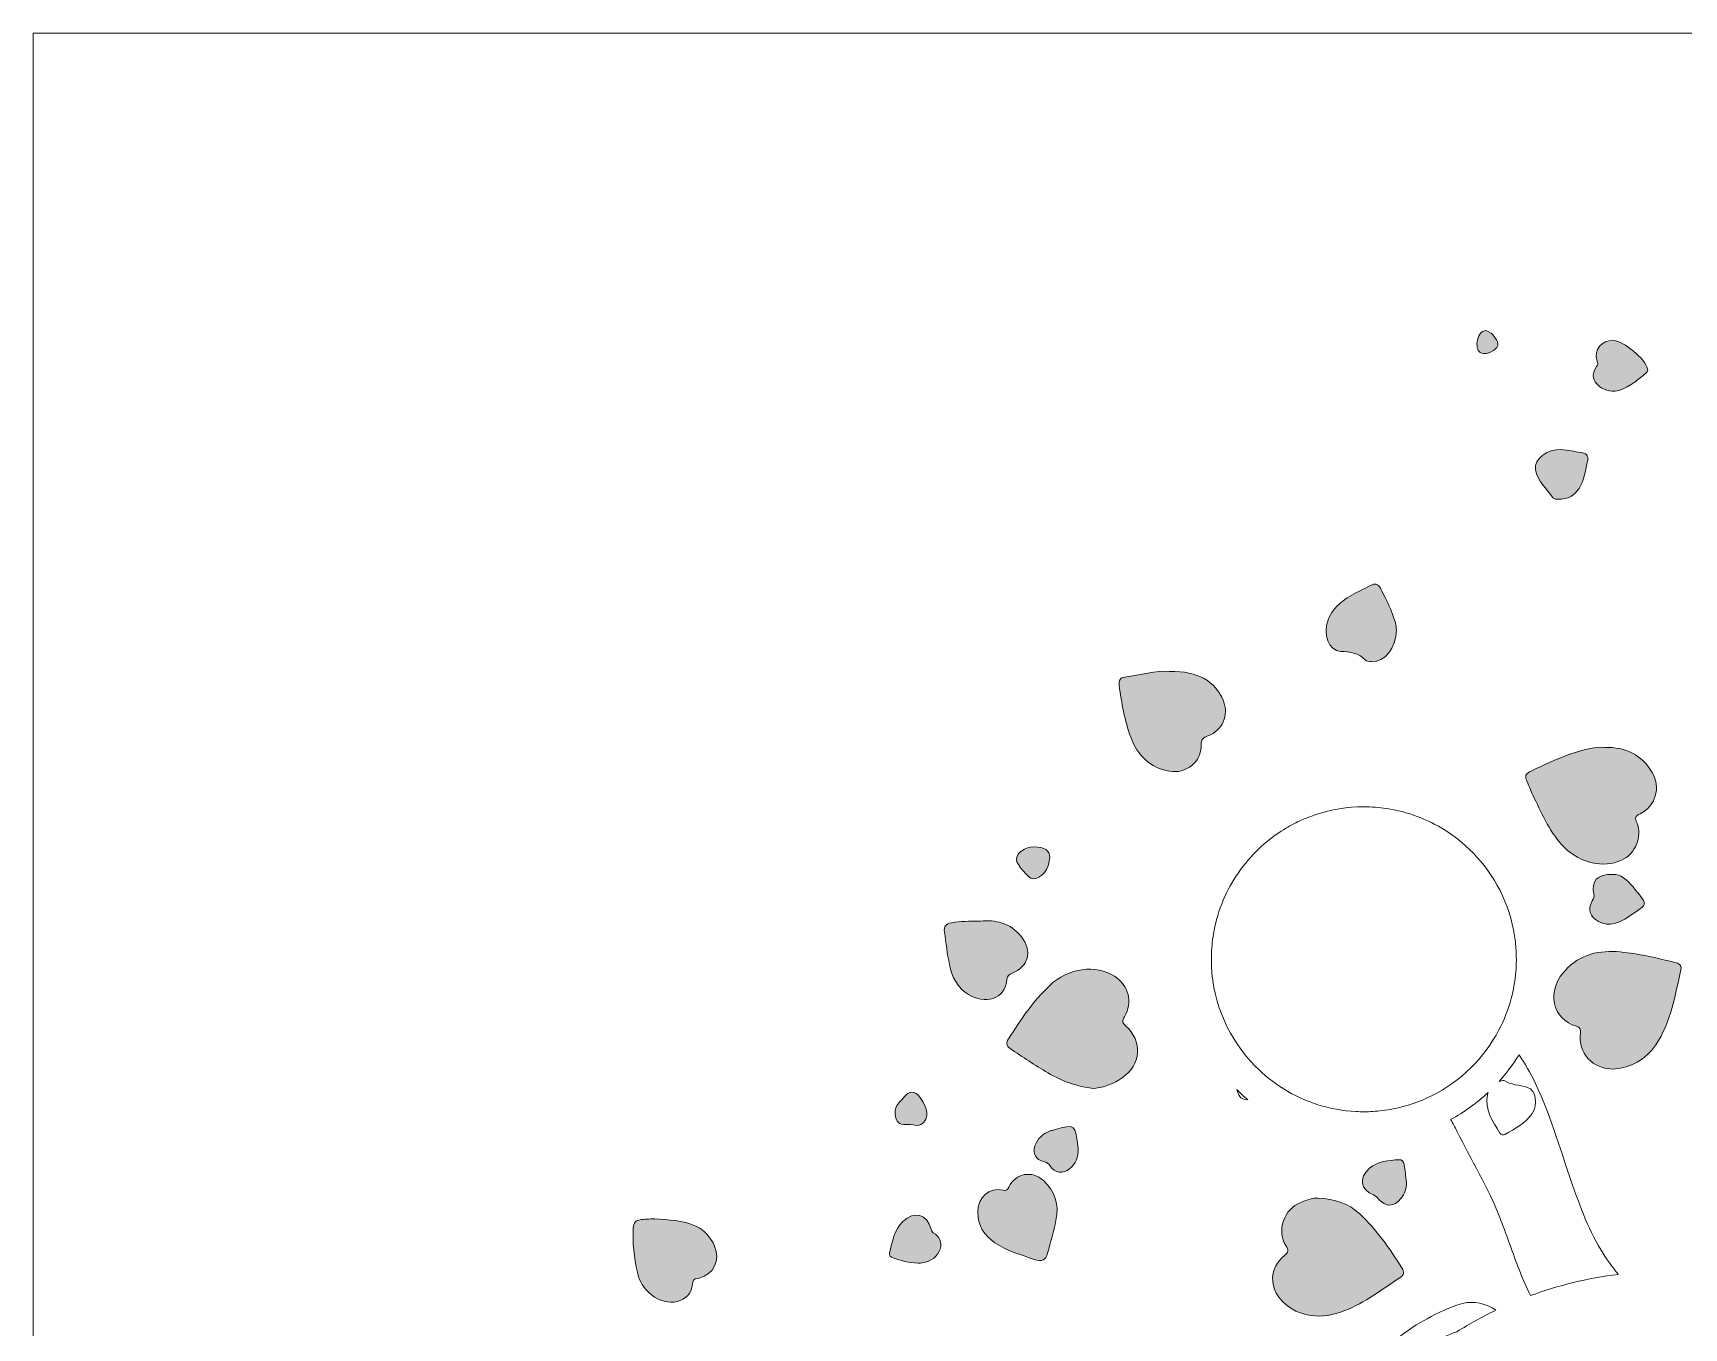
# Model space of a CAD drawing. Header units: inches. Extents: x 0 to 12, y -12 to 0.
# Drawn here: x 0 to 6.06, y -4.76 to 0 of the extents above; entities that cross this region are included whole.
import ezdxf

# ---------------------------------------------------------------- set-up
doc = ezdxf.new("R2010")
doc.units = ezdxf.units.IN
doc.header["$MEASUREMENT"] = 0
doc.layers.add('Layer 1', color=7, linetype='Continuous')

# ---------------------------------------------------------------- blocks, each defined once
blk = doc.blocks.new('block 2')
at = {"layer": 'Layer 1', "true_color": 0xffffff}
h = blk.add_hatch(color=7, dxfattribs=at)
h.dxf.hatch_style = 2
edge = h.paths.add_edge_path()
edge.add_spline(control_points=[(5.3289, -1.1772), (5.354, -1.1791), (5.3823, -1.1592), (5.3817, -1.1416), (5.3811, -1.1258), (5.3495, -1.0903), (5.335, -1.0933), (5.3089, -1.0988), (5.3071, -1.1224), (5.3043, -1.1416), (5.3048, -1.1607), (5.309, -1.1756), (5.3289, -1.1772)], knot_values=[0, 0, 0, 0, 1, 1, 1, 2, 2, 2, 3, 3, 3, 4, 4, 4, 4], degree=3, periodic=1)
h = blk.add_hatch(color=7, dxfattribs=at)
h.dxf.hatch_style = 2
edge = h.paths.add_edge_path()
edge.add_spline(control_points=[(5.8118, -1.3161), (5.8532, -1.3105), (5.8903, -1.2789), (5.9275, -1.2476), (5.9315, -1.2442), (5.9326, -1.2392), (5.9313, -1.2335), (5.9231, -1.1977), (5.8437, -1.1313), (5.8067, -1.1297), (5.7611, -1.1278), (5.7328, -1.1626), (5.7459, -1.2054), (5.7481, -1.2128), (5.7497, -1.2179), (5.7441, -1.225), (5.7088, -1.2705), (5.7545, -1.3165), (5.8118, -1.3161)], knot_values=[0, 0, 0, 0, 1, 1, 1, 2, 2, 2, 3, 3, 3, 4, 4, 4, 5, 5, 5, 6, 6, 6, 6], degree=3, periodic=1)
h = blk.add_hatch(color=7, dxfattribs=at)
h.dxf.hatch_style = 2
edge = h.paths.add_edge_path()
edge.add_spline(control_points=[(5.5832, -1.7073), (5.5872, -1.7131), (5.6005, -1.7124), (5.6012, -1.7126), (5.6406, -1.7134), (5.6629, -1.6989), (5.6793, -1.6734), (5.6994, -1.6419), (5.7025, -1.6051), (5.7111, -1.5701), (5.7156, -1.5518), (5.7033, -1.5437), (5.6869, -1.5411), (5.6623, -1.5374), (5.6378, -1.5328), (5.6131, -1.5306), (5.565, -1.5262), (5.5134, -1.5641), (5.5194, -1.6041), (5.5256, -1.6455), (5.5602, -1.6739), (5.5832, -1.7073)], knot_values=[0, 0, 0, 0, 1, 1, 1, 2, 2, 2, 3, 3, 3, 4, 4, 4, 5, 5, 5, 6, 6, 6, 7, 7, 7, 7], degree=3, periodic=1)
h = blk.add_hatch(color=7, dxfattribs=at)
h.dxf.hatch_style = 2
edge = h.paths.add_edge_path()
edge.add_spline(control_points=[(4.804, -2.2717), (4.8385, -2.2738), (4.8688, -2.2762), (4.8935, -2.3031), (4.8981, -2.3081), (4.909, -2.3084), (4.9171, -2.3089), (4.9656, -2.312), (5.0081, -2.261), (5.0083, -2.1922), (5.0079, -2.1887), (5.0084, -2.1769), (5.0051, -2.1662), (4.9968, -2.1384), (4.9858, -2.1117), (4.973, -2.0855), (4.9342, -2.0063), (4.9436, -2.0145), (4.8708, -2.0515), (4.8237, -2.0754), (4.7778, -2.1024), (4.7572, -2.1564), (4.7374, -2.2081), (4.7592, -2.269), (4.804, -2.2717)], knot_values=[0, 0, 0, 0, 1, 1, 1, 2, 2, 2, 3, 3, 3, 4, 4, 4, 5, 5, 5, 6, 6, 6, 7, 7, 7, 8, 8, 8, 8], degree=3, periodic=1)
h = blk.add_hatch(color=7, dxfattribs=at)
h.dxf.hatch_style = 2
edge = h.paths.add_edge_path()
edge.add_spline(control_points=[(4.0327, -2.5873), (4.0575, -2.6548), (4.1036, -2.6989), (4.1751, -2.7121), (4.2352, -2.7232), (4.293, -2.6759), (4.2914, -2.6166), (4.2909, -2.5956), (4.2972, -2.5883), (4.3162, -2.5818), (4.3697, -2.5635), (4.3942, -2.5055), (4.3729, -2.4531), (4.3435, -2.381), (4.2793, -2.3443), (4.1755, -2.3452), (4.125, -2.3418), (4.0686, -2.359), (4.0111, -2.3663), (3.9942, -2.3685), (3.9876, -2.3771), (3.9902, -2.3967), (3.9989, -2.4616), (4.0101, -2.5256), (4.0327, -2.5873)], knot_values=[0, 0, 0, 0, 1, 1, 1, 2, 2, 2, 3, 3, 3, 4, 4, 4, 5, 5, 5, 6, 6, 6, 7, 7, 7, 8, 8, 8, 8], degree=3, periodic=1)
h = blk.add_hatch(color=7, dxfattribs=at)
h.dxf.hatch_style = 2
edge = h.paths.add_edge_path()
edge.add_spline(control_points=[(5.7746, -2.6244), (5.7038, -2.6157), (5.55, -2.6875), (5.498, -2.7144), (5.4834, -2.7219), (5.4798, -2.7322), (5.4873, -2.7477), (5.4972, -2.7682), (5.5043, -2.79), (5.5144, -2.8104), (5.5462, -2.8744), (5.5741, -2.9408), (5.6261, -2.9924), (5.6841, -3.05), (5.7685, -3.069), (5.8351, -3.0392), (5.8866, -3.0161), (5.913, -2.9526), (5.8913, -2.9009), (5.8845, -2.8845), (5.8849, -2.8771), (5.9036, -2.8683), (5.9607, -2.8411), (5.9805, -2.7722), (5.9483, -2.7171), (5.9101, -2.6518), (5.8516, -2.6227), (5.7746, -2.6244)], knot_values=[0, 0, 0, 0, 1, 1, 1, 2, 2, 2, 3, 3, 3, 4, 4, 4, 5, 5, 5, 6, 6, 6, 7, 7, 7, 8, 8, 8, 9, 9, 9, 9], degree=3, periodic=1)
h = blk.add_hatch(color=7, dxfattribs=at)
h.dxf.hatch_style = 2
edge = h.paths.add_edge_path()
edge.add_spline(control_points=[(3.6721, -3.1077), (3.7045, -3.1087), (3.7336, -3.0718), (3.7349, -3.028), (3.7356, -3.0033), (3.7164, -2.9907), (3.6768, -2.9899), (3.6444, -2.9893), (3.6127, -3.0124), (3.6126, -3.0367), (3.6126, -3.0536), (3.6574, -3.1072), (3.6721, -3.1077)], knot_values=[0, 0, 0, 0, 1, 1, 1, 2, 2, 2, 3, 3, 3, 4, 4, 4, 4], degree=3, periodic=1)
h = blk.add_hatch(color=7, dxfattribs=at)
h.dxf.hatch_style = 2
edge = h.paths.add_edge_path()
edge.add_spline(control_points=[(5.7508, -3.2635), (5.7922, -3.2859), (5.8269, -3.2694), (5.8609, -3.247), (5.9427, -3.1932), (5.9289, -3.2029), (5.8777, -3.1373), (5.8568, -3.1105), (5.8307, -3.09), (5.8043, -3.091), (5.7451, -3.09), (5.7231, -3.1163), (5.7342, -3.1628), (5.7367, -3.1734), (5.7328, -3.1802), (5.728, -3.1886), (5.71, -3.2196), (5.7193, -3.2465), (5.7508, -3.2635)], knot_values=[0, 0, 0, 0, 1, 1, 1, 2, 2, 2, 3, 3, 3, 4, 4, 4, 5, 5, 5, 6, 6, 6, 6], degree=3, periodic=1)
h = blk.add_hatch(color=7, dxfattribs=at)
h.dxf.hatch_style = 2
edge = h.paths.add_edge_path()
edge.add_spline(control_points=[(3.4801, -3.2625), (3.4382, -3.2627), (3.4061, -3.2636), (3.3741, -3.2686), (3.3523, -3.272), (3.3455, -3.2833), (3.3482, -3.3027), (3.3538, -3.3427), (3.3586, -3.3829), (3.3666, -3.4225), (3.3758, -3.4674), (3.3957, -3.5075), (3.4363, -3.5324), (3.4953, -3.5685), (3.5711, -3.5529), (3.5776, -3.4761), (3.5786, -3.4635), (3.5863, -3.4587), (3.5966, -3.4545), (3.6567, -3.4302), (3.6715, -3.374), (3.632, -3.3219), (3.5907, -3.2676), (3.5334, -3.2575), (3.4801, -3.2625)], knot_values=[0, 0, 0, 0, 1, 1, 1, 2, 2, 2, 3, 3, 3, 4, 4, 4, 5, 5, 5, 6, 6, 6, 7, 7, 7, 8, 8, 8, 8], degree=3, periodic=1)
h = blk.add_hatch(color=7, dxfattribs=at)
h.dxf.hatch_style = 2
edge = h.paths.add_edge_path()
edge.add_spline(control_points=[(5.8076, -3.806), (5.8685, -3.8005), (5.9234, -3.7728), (5.9614, -3.7166), (6.0175, -3.6335), (6.0321, -3.5362), (6.0536, -3.4414), (6.0579, -3.4224), (6.0441, -3.4181), (6.0307, -3.4146), (5.9695, -3.3986), (5.9077, -3.3849), (5.8449, -3.3774), (5.7691, -3.3684), (5.6968, -3.3772), (5.6386, -3.4332), (5.548, -3.5206), (5.5871, -3.6265), (5.6695, -3.6485), (5.6836, -3.6522), (5.6859, -3.6593), (5.6843, -3.6733), (5.6758, -3.7482), (5.7283, -3.8068), (5.8076, -3.806)], knot_values=[0, 0, 0, 0, 1, 1, 1, 2, 2, 2, 3, 3, 3, 4, 4, 4, 5, 5, 5, 6, 6, 6, 7, 7, 7, 8, 8, 8, 8], degree=3, periodic=1)
h = blk.add_hatch(color=7, dxfattribs=at)
h.dxf.hatch_style = 2
edge = h.paths.add_edge_path()
edge.add_spline(control_points=[(3.9727, -3.4652), (3.9041, -3.4206), (3.8031, -3.4349), (3.735, -3.4988), (3.6739, -3.5561), (3.6285, -3.6254), (3.5834, -3.695), (3.5737, -3.7101), (3.574, -3.7202), (3.5901, -3.7309), (3.6357, -3.7613), (3.6809, -3.7923), (3.7283, -3.8202), (3.7809, -3.8513), (3.8369, -3.8706), (3.898, -3.8773), (3.9361, -3.8744), (3.9705, -3.8591), (4.0014, -3.8385), (4.0716, -3.7915), (4.0769, -3.7027), (4.0135, -3.6469), (4.0003, -3.6353), (4.0004, -3.6289), (4.0092, -3.6142), (4.0412, -3.5601), (4.0253, -3.4995), (3.9727, -3.4652)], knot_values=[0, 0, 0, 0, 1, 1, 1, 2, 2, 2, 3, 3, 3, 4, 4, 4, 5, 5, 5, 6, 6, 6, 7, 7, 7, 8, 8, 8, 9, 9, 9, 9], degree=3, periodic=1)
h = blk.add_hatch(color=7, dxfattribs=at)
h.dxf.hatch_style = 2
edge = h.paths.add_edge_path()
edge.add_spline(control_points=[(3.1974, -4.01), (3.2138, -4.0105), (3.2301, -4.0091), (3.2447, -4.0138), (3.2704, -4.0123), (3.2803, -3.9962), (3.2837, -3.9752), (3.2872, -3.9542), (3.2563, -3.8956), (3.2372, -3.8917), (3.2115, -3.8863), (3.2013, -3.9115), (3.1856, -3.9249), (3.1712, -3.9372), (3.166, -3.9545), (3.1672, -3.9726), (3.1685, -3.9914), (3.1762, -4.0094), (3.1974, -4.01)], knot_values=[0, 0, 0, 0, 1, 1, 1, 2, 2, 2, 3, 3, 3, 4, 4, 4, 5, 5, 5, 6, 6, 6, 6], degree=3, periodic=1)
h = blk.add_hatch(color=7, dxfattribs=at)
h.dxf.hatch_style = 2
edge = h.paths.add_edge_path()
edge.add_spline(control_points=[(3.8078, -4.1733), (3.8311, -4.1542), (3.8407, -4.1287), (3.8392, -4.0989), (3.8276, -4.0076), (3.8301, -4.0072), (3.7512, -4.03), (3.7462, -4.0315), (3.7409, -4.0318), (3.7361, -4.0336), (3.7095, -4.0437), (3.6899, -4.0613), (3.6808, -4.0887), (3.6716, -4.1163), (3.6837, -4.1395), (3.7119, -4.1453), (3.7246, -4.1479), (3.7308, -4.1532), (3.7374, -4.1639), (3.752, -4.1877), (3.7854, -4.1917), (3.8078, -4.1733)], knot_values=[0, 0, 0, 0, 1, 1, 1, 2, 2, 2, 3, 3, 3, 4, 4, 4, 5, 5, 5, 6, 6, 6, 7, 7, 7, 7], degree=3, periodic=1)
h = blk.add_hatch(color=7, dxfattribs=at)
h.dxf.hatch_style = 2
edge = h.paths.add_edge_path()
edge.add_spline(control_points=[(3.5846, -4.2396), (3.5796, -4.2494), (3.5772, -4.2538), (3.5645, -4.2511), (3.5118, -4.2399), (3.4707, -4.2761), (3.4705, -4.3323), (3.4707, -4.3811), (3.4943, -4.4173), (3.5332, -4.444), (3.5773, -4.4742), (3.6285, -4.4882), (3.6783, -4.5058), (3.7064, -4.5157), (3.7195, -4.5081), (3.7269, -4.4823), (3.7383, -4.4425), (3.7495, -4.4028), (3.7578, -4.362), (3.7699, -4.3031), (3.7548, -4.2556), (3.7118, -4.2162), (3.6694, -4.1774), (3.6103, -4.1884), (3.5846, -4.2396)], knot_values=[0, 0, 0, 0, 1, 1, 1, 2, 2, 2, 3, 3, 3, 4, 4, 4, 5, 5, 5, 6, 6, 6, 7, 7, 7, 8, 8, 8, 8], degree=3, periodic=1)
h = blk.add_hatch(color=7, dxfattribs=at)
h.dxf.hatch_style = 2
edge = h.paths.add_edge_path()
edge.add_spline(control_points=[(4.9432, -4.2842), (4.9692, -4.3135), (5.0003, -4.3128), (5.0248, -4.2823), (5.039, -4.2647), (5.0457, -4.2443), (5.0459, -4.2214), (5.0428, -4.1999), (5.04, -4.1783), (5.0365, -4.1569), (5.0348, -4.1469), (5.0289, -4.1382), (5.0181, -4.1391), (4.98, -4.1422), (4.941, -4.1442), (4.9099, -4.1709), (4.8692, -4.2058), (4.8759, -4.2499), (4.9249, -4.2687), (4.9336, -4.272), (4.9378, -4.278), (4.9432, -4.2842)], knot_values=[0, 0, 0, 0, 1, 1, 1, 2, 2, 2, 3, 3, 3, 4, 4, 4, 5, 5, 5, 6, 6, 6, 7, 7, 7, 7], degree=3, periodic=1)
h = blk.add_hatch(color=7, dxfattribs=at)
h.dxf.hatch_style = 2
edge = h.paths.add_edge_path()
edge.add_spline(control_points=[(4.5968, -4.4907), (4.5417, -4.537), (4.5394, -4.6094), (4.5905, -4.6601), (4.6499, -4.719), (4.7346, -4.7281), (4.8192, -4.6938), (4.8929, -4.6639), (4.956, -4.6161), (5.0216, -4.5726), (5.0368, -4.5625), (5.0385, -4.5524), (5.0284, -4.5365), (4.9833, -4.4654), (4.9361, -4.3961), (4.8739, -4.3386), (4.8334, -4.3011), (4.785, -4.2824), (4.7199, -4.2805), (4.7039, -4.2777), (4.6802, -4.2871), (4.6572, -4.2961), (4.5958, -4.32), (4.5673, -4.4004), (4.6025, -4.4546), (4.614, -4.4724), (4.6118, -4.4781), (4.5968, -4.4907)], knot_values=[0, 0, 0, 0, 1, 1, 1, 2, 2, 2, 3, 3, 3, 4, 4, 4, 5, 5, 5, 6, 6, 6, 7, 7, 7, 8, 8, 8, 9, 9, 9, 9], degree=3, periodic=1)
h = blk.add_hatch(color=7, dxfattribs=at)
h.dxf.hatch_style = 2
edge = h.paths.add_edge_path()
edge.add_spline(control_points=[(2.2719, -4.6357), (2.3282, -4.6816), (2.4169, -4.671), (2.4242, -4.5897), (2.4255, -4.5749), (2.4371, -4.5764), (2.4469, -4.5739), (2.5009, -4.5601), (2.5255, -4.5087), (2.5038, -4.457), (2.4899, -4.424), (2.4674, -4.3992), (2.4353, -4.3838), (2.3863, -4.3602), (2.3327, -4.3614), (2.2837, -4.3559), (2.2636, -4.3573), (2.247, -4.3578), (2.2305, -4.3597), (2.2135, -4.3615), (2.2061, -4.3714), (2.205, -4.389), (2.2015, -4.4445), (2.2089, -4.4991), (2.22, -4.5528), (2.2268, -4.5855), (2.2448, -4.6137), (2.2719, -4.6357)], knot_values=[0, 0, 0, 0, 1, 1, 1, 2, 2, 2, 3, 3, 3, 4, 4, 4, 5, 5, 5, 6, 6, 6, 7, 7, 7, 8, 8, 8, 9, 9, 9, 9], degree=3, periodic=1)
h = blk.add_hatch(color=7, dxfattribs=at)
h.dxf.hatch_style = 2
edge = h.paths.add_edge_path()
edge.add_spline(control_points=[(3.2514, -4.5191), (3.2557, -4.5187), (3.2642, -4.5191), (3.2721, -4.5172), (3.3, -4.5106), (3.3222, -4.4955), (3.3319, -4.468), (3.3413, -4.4415), (3.3294, -4.4217), (3.3068, -4.4074), (3.3022, -4.4044), (3.301, -4.3998), (3.2996, -4.3945), (3.2852, -4.3393), (3.2363, -4.3261), (3.1952, -4.3662), (3.1628, -4.3979), (3.1574, -4.4412), (3.1468, -4.482), (3.1443, -4.4917), (3.1504, -4.4974), (3.1594, -4.5003), (3.1881, -4.5094), (3.2168, -4.5184), (3.2514, -4.5191)], knot_values=[0, 0, 0, 0, 1, 1, 1, 2, 2, 2, 3, 3, 3, 4, 4, 4, 5, 5, 5, 6, 6, 6, 7, 7, 7, 8, 8, 8, 8], degree=3, periodic=1)
at = {"layer": 'Layer 1', "lineweight": 0}
for points, knots in [([(5.3289, -1.1772), (5.354, -1.1791), (5.3823, -1.1592), (5.3817, -1.1416), (5.3811, -1.1258), (5.3495, -1.0903), (5.335, -1.0933), (5.3089, -1.0988), (5.3071, -1.1224), (5.3043, -1.1416), (5.3048, -1.1607), (5.309, -1.1756), (5.3289, -1.1772)], [0, 0, 0, 0, 1, 1, 1, 2, 2, 2, 3, 3, 3, 4, 4, 4, 4]), ([(5.8118, -1.3161), (5.8532, -1.3105), (5.8903, -1.2789), (5.9275, -1.2476), (5.9315, -1.2442), (5.9326, -1.2392), (5.9313, -1.2335), (5.9231, -1.1977), (5.8437, -1.1313), (5.8067, -1.1297), (5.7611, -1.1278), (5.7328, -1.1626), (5.7459, -1.2054), (5.7481, -1.2128), (5.7497, -1.2179), (5.7441, -1.225), (5.7088, -1.2705), (5.7545, -1.3165), (5.8118, -1.3161)], [0, 0, 0, 0, 1, 1, 1, 2, 2, 2, 3, 3, 3, 4, 4, 4, 5, 5, 5, 6, 6, 6, 6]), ([(5.5832, -1.7073), (5.5872, -1.7131), (5.6005, -1.7124), (5.6012, -1.7126), (5.6406, -1.7134), (5.6629, -1.6989), (5.6793, -1.6734), (5.6994, -1.6419), (5.7025, -1.6051), (5.7111, -1.5701), (5.7156, -1.5518), (5.7033, -1.5437), (5.6869, -1.5411), (5.6623, -1.5374), (5.6378, -1.5328), (5.6131, -1.5306), (5.565, -1.5262), (5.5134, -1.5641), (5.5194, -1.6041), (5.5256, -1.6455), (5.5602, -1.6739), (5.5832, -1.7073)], [0, 0, 0, 0, 1, 1, 1, 2, 2, 2, 3, 3, 3, 4, 4, 4, 5, 5, 5, 6, 6, 6, 7, 7, 7, 7]), ([(4.804, -2.2717), (4.8385, -2.2738), (4.8688, -2.2762), (4.8935, -2.3031), (4.8981, -2.3081), (4.909, -2.3084), (4.9171, -2.3089), (4.9656, -2.312), (5.0081, -2.261), (5.0083, -2.1922), (5.0079, -2.1887), (5.0084, -2.1769), (5.0051, -2.1662), (4.9968, -2.1384), (4.9858, -2.1117), (4.973, -2.0855), (4.9342, -2.0063), (4.9436, -2.0145), (4.8708, -2.0515), (4.8237, -2.0754), (4.7778, -2.1024), (4.7572, -2.1564), (4.7374, -2.2081), (4.7592, -2.269), (4.804, -2.2717)], [0, 0, 0, 0, 1, 1, 1, 2, 2, 2, 3, 3, 3, 4, 4, 4, 5, 5, 5, 6, 6, 6, 7, 7, 7, 8, 8, 8, 8]), ([(4.0327, -2.5873), (4.0575, -2.6548), (4.1036, -2.6989), (4.1751, -2.7121), (4.2352, -2.7232), (4.293, -2.6759), (4.2914, -2.6166), (4.2909, -2.5956), (4.2972, -2.5883), (4.3162, -2.5818), (4.3697, -2.5635), (4.3942, -2.5055), (4.3729, -2.4531), (4.3435, -2.381), (4.2793, -2.3443), (4.1755, -2.3452), (4.125, -2.3418), (4.0686, -2.359), (4.0111, -2.3663), (3.9942, -2.3685), (3.9876, -2.3771), (3.9902, -2.3967), (3.9989, -2.4616), (4.0101, -2.5256), (4.0327, -2.5873)], [0, 0, 0, 0, 1, 1, 1, 2, 2, 2, 3, 3, 3, 4, 4, 4, 5, 5, 5, 6, 6, 6, 7, 7, 7, 8, 8, 8, 8]), ([(5.7746, -2.6244), (5.7038, -2.6157), (5.55, -2.6875), (5.498, -2.7144), (5.4834, -2.7219), (5.4798, -2.7322), (5.4873, -2.7477), (5.4972, -2.7682), (5.5043, -2.79), (5.5144, -2.8104), (5.5462, -2.8744), (5.5741, -2.9408), (5.6261, -2.9924), (5.6841, -3.05), (5.7685, -3.069), (5.8351, -3.0392), (5.8866, -3.0161), (5.913, -2.9526), (5.8913, -2.9009), (5.8845, -2.8845), (5.8849, -2.8771), (5.9036, -2.8683), (5.9607, -2.8411), (5.9805, -2.7722), (5.9483, -2.7171), (5.9101, -2.6518), (5.8516, -2.6227), (5.7746, -2.6244)], [0, 0, 0, 0, 1, 1, 1, 2, 2, 2, 3, 3, 3, 4, 4, 4, 5, 5, 5, 6, 6, 6, 7, 7, 7, 8, 8, 8, 9, 9, 9, 9]), ([(4.9969, -3.9525), (4.9834, -3.9552), (4.9697, -3.9574), (4.9558, -3.9589), (4.9338, -3.9616), (4.9116, -3.963), (4.889, -3.963), (4.8792, -3.963), (4.8697, -3.9627), (4.8601, -3.9623), (4.7631, -3.9573), (4.6727, -3.9277), (4.5949, -3.8794), (4.5565, -3.8556), (4.521, -3.8274), (4.4895, -3.7952), (4.3956, -3.6998), (4.3356, -3.5707), (4.3292, -3.4281), (4.3288, -3.4198), (4.3287, -3.4113), (4.3287, -3.4028), (4.3287, -3.3745), (4.3308, -3.3467), (4.3349, -3.3196), (4.338, -3.2981), (4.3424, -3.2771), (4.3481, -3.2566), (4.3585, -3.218), (4.373, -3.181), (4.391, -3.1462), (4.4263, -3.0781), (4.4751, -3.0182), (4.5338, -2.9699), (4.5555, -2.9521), (4.5785, -2.9359), (4.6028, -2.9214), (4.6216, -2.9102), (4.6405, -2.9002), (4.6606, -2.8912), (4.6606, -2.8912), (4.661, -2.8912), (4.661, -2.8912), (4.6781, -2.8835), (4.6956, -2.8767), (4.7135, -2.8709), (4.7687, -2.8525), (4.8277, -2.8427), (4.889, -2.8427), (4.917, -2.8427), (4.9447, -2.8448), (4.9716, -2.8488), (5.0499, -2.8605), (5.123, -2.8884), (5.1873, -2.9289), (5.2306, -2.9563), (5.2699, -2.9894), (5.3042, -3.0273), (5.3809, -3.1119), (5.432, -3.22), (5.4455, -3.3394), (5.4478, -3.3602), (5.4491, -3.3814), (5.4491, -3.4028), (5.4491, -3.4525), (5.4426, -3.5007), (5.4303, -3.5466), (5.4197, -3.587), (5.4045, -3.6257), (5.3853, -3.662), (5.3306, -3.7666), (5.2438, -3.8517), (5.138, -3.9045), (5.094, -3.9264), (5.0466, -3.9428), (4.9969, -3.9525)], [0, 0, 0, 0, 1, 1, 1, 2, 2, 2, 3, 3, 3, 4, 4, 4, 5, 5, 5, 6, 6, 6, 7, 7, 7, 8, 8, 8, 9, 9, 9, 10, 10, 10, 11, 11, 11, 12, 12, 12, 13, 13, 13, 14, 14, 14, 15, 15, 15, 16, 16, 16, 17, 17, 17, 18, 18, 18, 19, 19, 19, 20, 20, 20, 21, 21, 21, 22, 22, 22, 23, 23, 23, 24, 24, 24, 25, 25, 25, 25]), ([(3.6721, -3.1077), (3.7045, -3.1087), (3.7336, -3.0718), (3.7349, -3.028), (3.7356, -3.0033), (3.7164, -2.9907), (3.6768, -2.9899), (3.6444, -2.9893), (3.6127, -3.0124), (3.6126, -3.0367), (3.6126, -3.0536), (3.6574, -3.1072), (3.6721, -3.1077)], [0, 0, 0, 0, 1, 1, 1, 2, 2, 2, 3, 3, 3, 4, 4, 4, 4]), ([(5.7508, -3.2635), (5.7922, -3.2859), (5.8269, -3.2694), (5.8609, -3.247), (5.9427, -3.1932), (5.9289, -3.2029), (5.8777, -3.1373), (5.8568, -3.1105), (5.8307, -3.09), (5.8043, -3.091), (5.7451, -3.09), (5.7231, -3.1163), (5.7342, -3.1628), (5.7367, -3.1734), (5.7328, -3.1802), (5.728, -3.1886), (5.71, -3.2196), (5.7193, -3.2465), (5.7508, -3.2635)], [0, 0, 0, 0, 1, 1, 1, 2, 2, 2, 3, 3, 3, 4, 4, 4, 5, 5, 5, 6, 6, 6, 6]), ([(3.4801, -3.2625), (3.4382, -3.2627), (3.4061, -3.2636), (3.3741, -3.2686), (3.3523, -3.272), (3.3455, -3.2833), (3.3482, -3.3027), (3.3538, -3.3427), (3.3586, -3.3829), (3.3666, -3.4225), (3.3758, -3.4674), (3.3957, -3.5075), (3.4363, -3.5324), (3.4953, -3.5685), (3.5711, -3.5529), (3.5776, -3.4761), (3.5786, -3.4635), (3.5863, -3.4587), (3.5966, -3.4545), (3.6567, -3.4302), (3.6715, -3.374), (3.632, -3.3219), (3.5907, -3.2676), (3.5334, -3.2575), (3.4801, -3.2625)], [0, 0, 0, 0, 1, 1, 1, 2, 2, 2, 3, 3, 3, 4, 4, 4, 5, 5, 5, 6, 6, 6, 7, 7, 7, 8, 8, 8, 8]), ([(5.8076, -3.806), (5.8685, -3.8005), (5.9234, -3.7728), (5.9614, -3.7166), (6.0175, -3.6335), (6.0321, -3.5362), (6.0536, -3.4414), (6.0579, -3.4224), (6.0441, -3.4181), (6.0307, -3.4146), (5.9695, -3.3986), (5.9077, -3.3849), (5.8449, -3.3774), (5.7691, -3.3684), (5.6968, -3.3772), (5.6386, -3.4332), (5.548, -3.5206), (5.5871, -3.6265), (5.6695, -3.6485), (5.6836, -3.6522), (5.6859, -3.6593), (5.6843, -3.6733), (5.6758, -3.7482), (5.7283, -3.8068), (5.8076, -3.806)], [0, 0, 0, 0, 1, 1, 1, 2, 2, 2, 3, 3, 3, 4, 4, 4, 5, 5, 5, 6, 6, 6, 7, 7, 7, 8, 8, 8, 8]), ([(3.9727, -3.4652), (3.9041, -3.4206), (3.8031, -3.4349), (3.735, -3.4988), (3.6739, -3.5561), (3.6285, -3.6254), (3.5834, -3.695), (3.5737, -3.7101), (3.574, -3.7202), (3.5901, -3.7309), (3.6357, -3.7613), (3.6809, -3.7923), (3.7283, -3.8202), (3.7809, -3.8513), (3.8369, -3.8706), (3.898, -3.8773), (3.9361, -3.8744), (3.9705, -3.8591), (4.0014, -3.8385), (4.0716, -3.7915), (4.0769, -3.7027), (4.0135, -3.6469), (4.0003, -3.6353), (4.0004, -3.6289), (4.0092, -3.6142), (4.0412, -3.5601), (4.0253, -3.4995), (3.9727, -3.4652)], [0, 0, 0, 0, 1, 1, 1, 2, 2, 2, 3, 3, 3, 4, 4, 4, 5, 5, 5, 6, 6, 6, 7, 7, 7, 8, 8, 8, 9, 9, 9, 9]), ([(5.2308, -4.0339), (5.2234, -4.0192), (5.2158, -4.005), (5.2074, -3.9917), (5.2576, -3.9644), (5.304, -3.9309), (5.3453, -3.8921), (5.3454, -3.8921), (5.3455, -3.892), (5.3456, -3.8919), (5.3446, -3.8945), (5.3438, -3.8972), (5.3432, -3.8999), (5.3321, -3.9553), (5.3614, -3.9978), (5.3884, -4.0411), (5.3929, -4.0482), (5.4001, -4.0502), (5.4074, -4.046), (5.4443, -4.0249), (5.483, -4.0057), (5.5074, -3.969), (5.5292, -3.9361), (5.5217, -3.8837), (5.4904, -3.8736), (5.4603, -3.8638), (5.4266, -3.8652), (5.4039, -3.848), (5.3975, -3.8481), (5.3913, -3.8494), (5.3854, -3.8515), (5.3855, -3.8515), (5.3855, -3.8514), (5.3856, -3.8513), (5.4128, -3.8212), (5.4374, -3.7885), (5.459, -3.7537), (5.481, -3.7859), (5.5008, -3.8202), (5.5183, -3.8569), (5.5791, -3.9846), (5.6153, -4.1212), (5.663, -4.2535), (5.6962, -4.3462), (5.7317, -4.4377), (5.7913, -4.518), (5.8019, -4.5321), (5.8126, -4.5463), (5.8227, -4.5607), (5.711, -4.5744), (5.6033, -4.6007), (5.5009, -4.6385), (5.484, -4.6038), (5.4687, -4.5682), (5.4549, -4.5319), (5.4319, -4.4719), (5.4117, -4.4107), (5.3883, -4.3512), (5.3449, -4.241), (5.283, -4.1398), (5.2308, -4.0339)], [0, 0, 0, 0, 1, 1, 1, 2, 2, 2, 3, 3, 3, 4, 4, 4, 5, 5, 5, 6, 6, 6, 7, 7, 7, 8, 8, 8, 9, 9, 9, 10, 10, 10, 11, 11, 11, 12, 12, 12, 13, 13, 13, 14, 14, 14, 15, 15, 15, 16, 16, 16, 17, 17, 17, 18, 18, 18, 19, 19, 19, 20, 20, 20, 20]), ([(3.1974, -4.01), (3.2138, -4.0105), (3.2301, -4.0091), (3.2447, -4.0138), (3.2704, -4.0123), (3.2803, -3.9962), (3.2837, -3.9752), (3.2872, -3.9542), (3.2563, -3.8956), (3.2372, -3.8917), (3.2115, -3.8863), (3.2013, -3.9115), (3.1856, -3.9249), (3.1712, -3.9372), (3.166, -3.9545), (3.1672, -3.9726), (3.1685, -3.9914), (3.1762, -4.0094), (3.1974, -4.01)], [0, 0, 0, 0, 1, 1, 1, 2, 2, 2, 3, 3, 3, 4, 4, 4, 5, 5, 5, 6, 6, 6, 6]), ([(4.4217, -3.8819), (4.4348, -3.8946), (4.4485, -3.907), (4.4627, -3.9187), (4.4376, -3.9173), (4.4337, -3.9127), (4.4217, -3.8819)], [0, 0, 0, 0, 1, 1, 1, 2, 2, 2, 2]), ([(3.8078, -4.1733), (3.8311, -4.1542), (3.8407, -4.1287), (3.8392, -4.0989), (3.8276, -4.0076), (3.8301, -4.0072), (3.7512, -4.03), (3.7462, -4.0315), (3.7409, -4.0318), (3.7361, -4.0336), (3.7095, -4.0437), (3.6899, -4.0613), (3.6808, -4.0887), (3.6716, -4.1163), (3.6837, -4.1395), (3.7119, -4.1453), (3.7246, -4.1479), (3.7308, -4.1532), (3.7374, -4.1639), (3.752, -4.1877), (3.7854, -4.1917), (3.8078, -4.1733)], [0, 0, 0, 0, 1, 1, 1, 2, 2, 2, 3, 3, 3, 4, 4, 4, 5, 5, 5, 6, 6, 6, 7, 7, 7, 7]), ([(3.5846, -4.2396), (3.5796, -4.2494), (3.5772, -4.2538), (3.5645, -4.2511), (3.5118, -4.2399), (3.4707, -4.2761), (3.4705, -4.3323), (3.4707, -4.3811), (3.4943, -4.4173), (3.5332, -4.444), (3.5773, -4.4742), (3.6285, -4.4882), (3.6783, -4.5058), (3.7064, -4.5157), (3.7195, -4.5081), (3.7269, -4.4823), (3.7383, -4.4425), (3.7495, -4.4028), (3.7578, -4.362), (3.7699, -4.3031), (3.7548, -4.2556), (3.7118, -4.2162), (3.6694, -4.1774), (3.6103, -4.1884), (3.5846, -4.2396)], [0, 0, 0, 0, 1, 1, 1, 2, 2, 2, 3, 3, 3, 4, 4, 4, 5, 5, 5, 6, 6, 6, 7, 7, 7, 8, 8, 8, 8]), ([(4.9432, -4.2842), (4.9692, -4.3135), (5.0003, -4.3128), (5.0248, -4.2823), (5.039, -4.2647), (5.0457, -4.2443), (5.0459, -4.2214), (5.0428, -4.1999), (5.04, -4.1783), (5.0365, -4.1569), (5.0348, -4.1469), (5.0289, -4.1382), (5.0181, -4.1391), (4.98, -4.1422), (4.941, -4.1442), (4.9099, -4.1709), (4.8692, -4.2058), (4.8759, -4.2499), (4.9249, -4.2687), (4.9336, -4.272), (4.9378, -4.278), (4.9432, -4.2842)], [0, 0, 0, 0, 1, 1, 1, 2, 2, 2, 3, 3, 3, 4, 4, 4, 5, 5, 5, 6, 6, 6, 7, 7, 7, 7]), ([(4.5968, -4.4907), (4.5417, -4.537), (4.5394, -4.6094), (4.5905, -4.6601), (4.6499, -4.719), (4.7346, -4.7281), (4.8192, -4.6938), (4.8929, -4.6639), (4.956, -4.6161), (5.0216, -4.5726), (5.0368, -4.5625), (5.0385, -4.5524), (5.0284, -4.5365), (4.9833, -4.4654), (4.9361, -4.3961), (4.8739, -4.3386), (4.8334, -4.3011), (4.785, -4.2824), (4.7199, -4.2805), (4.7039, -4.2777), (4.6802, -4.2871), (4.6572, -4.2961), (4.5958, -4.32), (4.5673, -4.4004), (4.6025, -4.4546), (4.614, -4.4724), (4.6118, -4.4781), (4.5968, -4.4907)], [0, 0, 0, 0, 1, 1, 1, 2, 2, 2, 3, 3, 3, 4, 4, 4, 5, 5, 5, 6, 6, 6, 7, 7, 7, 8, 8, 8, 9, 9, 9, 9]), ([(2.2719, -4.6357), (2.3282, -4.6816), (2.4169, -4.671), (2.4242, -4.5897), (2.4255, -4.5749), (2.4371, -4.5764), (2.4469, -4.5739), (2.5009, -4.5601), (2.5255, -4.5087), (2.5038, -4.457), (2.4899, -4.424), (2.4674, -4.3992), (2.4353, -4.3838), (2.3863, -4.3602), (2.3327, -4.3614), (2.2837, -4.3559), (2.2636, -4.3573), (2.247, -4.3578), (2.2305, -4.3597), (2.2135, -4.3615), (2.2061, -4.3714), (2.205, -4.389), (2.2015, -4.4445), (2.2089, -4.4991), (2.22, -4.5528), (2.2268, -4.5855), (2.2448, -4.6137), (2.2719, -4.6357)], [0, 0, 0, 0, 1, 1, 1, 2, 2, 2, 3, 3, 3, 4, 4, 4, 5, 5, 5, 6, 6, 6, 7, 7, 7, 8, 8, 8, 9, 9, 9, 9]), ([(3.2514, -4.5191), (3.2557, -4.5187), (3.2642, -4.5191), (3.2721, -4.5172), (3.3, -4.5106), (3.3222, -4.4955), (3.3319, -4.468), (3.3413, -4.4415), (3.3294, -4.4217), (3.3068, -4.4074), (3.3022, -4.4044), (3.301, -4.3998), (3.2996, -4.3945), (3.2852, -4.3393), (3.2363, -4.3261), (3.1952, -4.3662), (3.1628, -4.3979), (3.1574, -4.4412), (3.1468, -4.482), (3.1443, -4.4917), (3.1504, -4.4974), (3.1594, -4.5003), (3.1881, -4.5094), (3.2168, -4.5184), (3.2514, -4.5191)], [0, 0, 0, 0, 1, 1, 1, 2, 2, 2, 3, 3, 3, 4, 4, 4, 5, 5, 5, 6, 6, 6, 7, 7, 7, 8, 8, 8, 8]), ([(4.8219, -5.073), (4.8574, -5.0064), (4.8937, -4.9399), (4.9373, -4.8781), (4.9849, -4.8106), (5.049, -4.7624), (5.121, -4.7235), (5.163, -4.7009), (5.2049, -4.6798), (5.2516, -4.6674), (5.2927, -4.6566), (5.338, -4.668), (5.3741, -4.6921), (5.3247, -4.7159), (5.2769, -4.7423), (5.2308, -4.7713), (5.166, -4.7928), (5.1101, -4.8309), (5.0545, -4.8695), (5.0394, -4.88), (5.0433, -4.8919), (5.0515, -4.9042), (4.9606, -4.9827), (4.8798, -5.0724), (4.8109, -5.1712), (4.7915, -5.1448), (4.7959, -5.1214), (4.8219, -5.073)], [0, 0, 0, 0, 1, 1, 1, 2, 2, 2, 3, 3, 3, 4, 4, 4, 5, 5, 5, 6, 6, 6, 7, 7, 7, 8, 8, 8, 9, 9, 9, 9])]:
    blk.add_open_spline(points, degree=3, knots=knots, dxfattribs=at)

msp = doc.modelspace()

# ---------------------------------------------------------------- linework, layer by layer
at = {"layer": 'Layer 1', "lineweight": 0}
msp.add_lwpolyline([(12, -12), (0, -12), (0, 0), (12, 0), (12, -12)], dxfattribs=at)

# ---------------------------------------------------------------- block references
at = {"layer": 'Layer 1'}
msp.add_blockref('block 2', (0, 0), dxfattribs=at)

doc.saveas('drawing.dxf')
